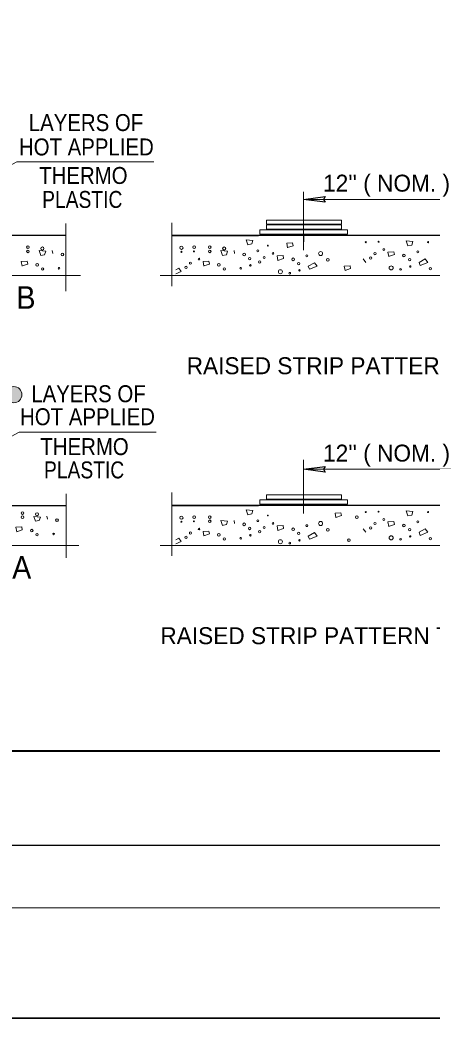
# Model space of a CAD drawing. Extents: x 2935 to 3309, y -322 to -44.
# Drawn here: x 3022.7 to 3055.6, y -322.4 to -242.8 of the extents above; entities that cross this region are included whole.
import ezdxf

# ---------------------------------------------------------------- set-up
doc = ezdxf.new("R2010")
doc.units = 0
doc.header["$LTSCALE"] = 0.54
doc.layers.add('1', color=7, linetype='Continuous', lineweight=25)

msp = doc.modelspace()

# ---------------------------------------------------------------- hatches: boundary and pattern name
at = {"layer": '1'}
msp.add_hatch(color=256, dxfattribs=at).paths.add_polyline_path([(3022.8911, -272.7026, 1), (3021.599, -272.7026, 1)])

# ---------------------------------------------------------------- linework, layer by layer
at = {"layer": '1', "lineweight": 13}
for p, q in [((3045.3373, -260.6459), (3045.3373, -256.5484)), ((3045.3429, -257.1352), (3045.3373, -257.1352)), ((3026.3856, -264.4566), (3026.3856, -259.0691)), ((3034.8243, -264.0441), (3034.8243, -258.9942)), ((3045.3432, -259.9016), (3045.3306, -261.1758)), ((3025.351, -261.4504), (3025.3088, -261.2182)), ((3039.8323, -261.4504), (3039.7901, -261.2182)), ((3050.2842, -262.1574), (3050.0731, -261.876)), ((2993.3904, -263.2122), (3027.5623, -263.2122)), ((3033.9173, -263.2122), (3063.5669, -263.2122)), ((3035.383, -262.621), (3035.1429, -262.7562)), ((3035.161, -263.0694), (3035.5899, -262.8969)), ((3035.5899, -262.8969), (3035.383, -262.621)), ((3045.3373, -282.1588), (3045.3373, -277.9057)), ((3045.3429, -278.6481), (3045.3373, -278.6481)), ((3026.4263, -285.7018), (3026.4263, -280.6115)), ((3034.8243, -285.557), (3034.8243, -280.5072)), ((3024.9228, -282.628), (3024.8806, -282.3958)), ((3039.8323, -282.9633), (3039.7901, -282.7312)), ((3050.2842, -283.6703), (3050.0731, -283.3889)), ((2993.7029, -284.7252), (3027.4198, -284.7252)), ((3033.9173, -284.7252), (3063.5669, -284.7252)), ((3035.383, -284.1339), (3035.1429, -284.2692)), ((3035.161, -284.5823), (3035.5899, -284.4098)), ((3035.5899, -284.4098), (3035.383, -284.1339)), ((2945.0642, -313.5971), (3305.0933, -313.5971))]:
    msp.add_line(p, q, dxfattribs=at)
at = {"layer": '1'}
for p, q in [((2994.715, -259.9803), (3026.3856, -259.9803)), ((3111.3158, -260.0097), (3034.8243, -260.0097)), ((3034.8243, -260.0097), (3041.7339, -260.0097)), ((2994.8598, -281.5227), (3026.4263, -281.5227)), ((3111.3158, -281.5227), (3034.8243, -281.5227)), ((3034.8243, -281.5227), (3041.7339, -281.5227)), ((2960.0657, -308.5964), (3305.0933, -308.5964))]:
    msp.add_line(p, q, dxfattribs=at)
at = {"layer": '1', "lineweight": 40}
msp.add_line((2975.0662, -301.0962), (3300.0926, -301.0962), dxfattribs=at)
at = {"layer": '1', "lineweight": 35}
msp.add_lwpolyline([(2935.2552, -322.3793), (3309.272, -322.3793), (3309.272, -43.554), (2935.2552, -43.554)], close=True, dxfattribs=at)
at = {"layer": '1', "lineweight": 13}
for points in [[(3017.0118, -257.0787), (3022.4833, -254.1352), (3033.3981, -254.1352)], [(3045.3373, -257.1352), (3059.4745, -257.1352), (3073.7898, -257.1352)], [(3040.8667, -260.7607), (3041.2114, -260.6904), (3041.3028, -260.416), (3040.7682, -260.3597), (3040.8948, -260.7607)], [(3044.0511, -260.9822), (3044.4995, -260.8304), (3044.4581, -260.6027), (3043.989, -260.6303), (3044.0579, -260.989)], [(3053.6054, -260.8487), (3053.9502, -260.7784), (3054.0417, -260.5039), (3053.5068, -260.4477), (3053.6335, -260.8487)], [(3024.3647, -261.6138), (3024.7027, -261.5449), (3024.7923, -261.2758), (3024.2681, -261.2207), (3024.3923, -261.6138)], [(3038.846, -261.6138), (3039.184, -261.5449), (3039.2737, -261.2758), (3038.7494, -261.2207), (3038.8736, -261.6138)], [(3043.2843, -262.0007), (3043.7418, -261.846), (3043.6995, -261.6137), (3043.2211, -261.6419), (3043.2913, -262.0077)], [(3052.1137, -261.6931), (3052.5711, -261.5383), (3052.5288, -261.3061), (3052.0503, -261.3342), (3052.1207, -261.7001)], [(3022.9022, -262.4417), (3023.3506, -262.2899), (3023.3092, -262.0622), (3022.8401, -262.0898), (3022.909, -262.4485)], [(3037.3835, -262.4417), (3037.8319, -262.2899), (3037.7905, -262.0622), (3037.3214, -262.0898), (3037.3903, -262.4485)], [(3048.6351, -262.8066), (3049.0835, -262.6548), (3049.0421, -262.4272), (3048.573, -262.4547), (3048.6419, -262.8134)], [(3017.2103, -278.6334), (3022.6818, -275.6898), (3033.5965, -275.6898)], [(3045.3373, -278.6481), (3059.4745, -278.6481), (3073.7898, -278.6481)], [(3040.8667, -282.2737), (3041.2114, -282.2033), (3041.3028, -281.9289), (3040.7682, -281.8727), (3040.8948, -282.2737)], [(3047.9058, -282.4951), (3048.3543, -282.3433), (3048.3128, -282.1157), (3047.8438, -282.1432), (3047.9127, -282.5019)], [(3053.6054, -282.3617), (3053.9502, -282.2913), (3054.0417, -282.0168), (3053.5068, -281.9606), (3053.6335, -282.3617)], [(3023.9365, -282.7914), (3024.2745, -282.7225), (3024.3642, -282.4534), (3023.8399, -282.3982), (3023.9641, -282.7914)], [(3038.846, -283.1267), (3039.184, -283.0578), (3039.2737, -282.7887), (3038.7494, -282.7336), (3038.8736, -283.1267)], [(3043.2843, -283.5137), (3043.7418, -283.3589), (3043.6995, -283.1267), (3043.2211, -283.1548), (3043.2913, -283.5207)], [(3052.1137, -283.206), (3052.5711, -283.0512), (3052.5288, -282.819), (3052.0503, -282.8472), (3052.1207, -283.213)], [(3022.474, -283.6192), (3022.9224, -283.4675), (3022.881, -283.2398), (3022.4119, -283.2674), (3022.4808, -283.6261)], [(3037.3835, -283.9546), (3037.8319, -283.8028), (3037.7905, -283.5752), (3037.3214, -283.6027), (3037.3903, -283.9614)]]:
    msp.add_lwpolyline(points, dxfattribs=at)
at = {"layer": '1'}
for points in [[(3045.3373, -257.1352), (3047.0488, -256.905), (3046.917, -257.1352), (3047.0488, -257.3653)], [(3045.3373, -278.6481), (3047.0488, -278.4179), (3046.917, -278.6481), (3047.0488, -278.8782)]]:
    msp.add_lwpolyline(points, close=True, dxfattribs=at)
at = {"layer": '1', "lineweight": 13}
for points in [[(3042.3679, -259.1213), (3042.3679, -258.788), (3048.3679, -258.788), (3048.3679, -259.1213)], [(3042.3679, -259.5094), (3042.3679, -259.1761), (3048.3679, -259.1761), (3048.3679, -259.5094)], [(3041.8432, -259.5691), (3048.8432, -259.5691), (3048.8432, -259.9016), (3041.8432, -259.9016)], [(3045.8034, -262.7114), (3046.4157, -262.4652), (3046.2045, -262.1837), (3045.7048, -262.4652)], [(3054.6327, -262.4037), (3055.2448, -262.1574), (3055.0338, -261.876), (3054.5342, -262.1574)], [(3042.3679, -281.0223), (3042.3679, -280.689), (3048.3679, -280.689), (3048.3679, -281.0223)], [(3041.8432, -281.082), (3048.8432, -281.082), (3048.8432, -281.4145), (3041.8432, -281.4145)], [(3045.8034, -284.2243), (3046.4157, -283.9782), (3046.2045, -283.6967), (3045.7048, -283.9782)], [(3054.6327, -283.9167), (3055.2448, -283.6703), (3055.0338, -283.3889), (3054.5342, -283.6703)]]:
    msp.add_lwpolyline(points, close=True, dxfattribs=at)
for centre, radius in [((3023.3731, -260.9546), 0.1072), ((3035.6024, -260.9914), 0.13), ((3036.6123, -260.9546), 0.1072), ((3037.8544, -260.9546), 0.1072), ((3042.4823, -260.8186), 0.0358), ((3050.2912, -260.5461), 0.0428), ((3051.3115, -260.5109), 0.0358), ((3055.2519, -260.5461), 0.0428), ((3023.3731, -261.2792), 0.1072), ((3024.5233, -261.0498), 0.1222), ((3026.1139, -261.5204), 0.1075), ((3035.5968, -261.3172), 0.0419), ((3036.5971, -261.2827), 0.0351), ((3037.8544, -261.2792), 0.1072), ((3039.0046, -261.0498), 0.1222), ((3040.5952, -261.5204), 0.1075), ((3041.6899, -261.2323), 0.0761), ((3042.1938, -261.7686), 0.0847), ((3042.8974, -261.4449), 0.0704), ((3045.5993, -261.6279), 0.0761), ((3046.6899, -261.454), 0.1602), ((3051.023, -261.4608), 0.0847), ((3051.7267, -261.1372), 0.0704), ((3053.334, -261.6082), 0.1075), ((3054.4286, -261.3201), 0.0761), ((3024.0986, -262.3585), 0.1054), ((3035.9702, -262.5558), 0.0919), ((3036.3143, -262.214), 0.0831), ((3037.0041, -261.8967), 0.069), ((3038.5799, -262.3585), 0.1054), ((3041.037, -261.8528), 0.0938), ((3041.0933, -262.3965), 0.0593), ((3041.8428, -262.1172), 0.0938), ((3044.5047, -261.916), 0.1075), ((3044.9465, -262.2484), 0.0938), ((3047.272, -261.9599), 0.1075), ((3050.672, -261.8095), 0.0938), ((3052.3126, -262.5969), 0.1602), ((3053.7757, -261.9407), 0.0938), ((3053.832, -262.4844), 0.0593), ((3024.5317, -262.6844), 0.0919), ((3025.8435, -262.6255), 0.0664), ((3039.013, -262.6844), 0.0919), ((3040.3248, -262.6255), 0.0664), ((3043.4834, -262.9046), 0.1602), ((3044.2343, -263.0211), 0.0664), ((3045.0027, -262.7921), 0.0593), ((3053.0635, -262.7134), 0.0664), ((3055.4349, -262.6641), 0.0995), ((3022.245, -272.7026), 0.6461), ((3022.9449, -282.1322), 0.1072), ((3022.9449, -282.4568), 0.1072), ((3024.0951, -282.2274), 0.1222), ((3036.6123, -282.4675), 0.1072), ((3037.8544, -282.4675), 0.1072), ((3042.4823, -282.3316), 0.0358), ((3049.5749, -282.4676), 0.1072), ((3050.2912, -282.0591), 0.0428), ((3051.3115, -282.0239), 0.0358), ((3055.2519, -282.0591), 0.0428), ((3025.6857, -282.6979), 0.1075), ((3035.6024, -282.5043), 0.13), ((3035.5968, -282.8301), 0.0419), ((3036.5971, -282.7956), 0.0351), ((3037.8544, -282.7921), 0.1072), ((3040.5952, -283.0333), 0.1075), ((3041.6899, -282.7452), 0.0761), ((3042.8974, -282.9578), 0.0704), ((3045.5993, -283.1408), 0.0761), ((3046.6899, -282.967), 0.1602), ((3051.023, -282.9738), 0.0847), ((3051.7267, -282.6501), 0.0704), ((3053.334, -283.1212), 0.1075), ((3054.4286, -282.8331), 0.0761), ((3023.6704, -283.5361), 0.1054), ((3024.1035, -283.862), 0.0919), ((3025.4153, -283.8031), 0.0664), ((3036.3143, -283.7269), 0.0831), ((3037.0041, -283.4096), 0.069), ((3038.5799, -283.8714), 0.1054), ((3041.037, -283.3657), 0.0938), ((3041.0933, -283.9095), 0.0593), ((3041.8428, -283.6301), 0.0938), ((3042.1938, -283.2815), 0.0847), ((3044.5047, -283.4289), 0.1075), ((3044.9465, -283.7613), 0.0938), ((3047.272, -283.4729), 0.1075), ((3050.672, -283.3224), 0.0938), ((3052.3126, -284.1098), 0.1602), ((3053.7757, -283.4536), 0.0938), ((3053.832, -283.9973), 0.0593), ((3035.9702, -284.0687), 0.0919), ((3039.013, -284.1974), 0.0919), ((3040.3248, -284.1384), 0.0664), ((3043.4834, -284.4176), 0.1602), ((3044.2343, -284.534), 0.0664), ((3045.0027, -284.3051), 0.0593), ((3048.9498, -284.292), 0.1072), ((3053.0635, -284.2263), 0.0664), ((3055.4349, -284.177), 0.0995)]:
    msp.add_circle(centre, radius, dxfattribs=at)

# ---------------------------------------------------------------- texts
at = {"layer": '1'}
for s, height, width, p in [('LAYERS OF', 1.35, 0.9, (3023.4373, -251.6914)), ('HOT APPLIED', 1.35, 0.9, (3022.6541, -253.633)), ('THERMO', 1.35, 0.9, (3024.268, -255.9067)), ('PLASTIC', 1.35, 0.85, (3024.5009, -257.8164)), ('RAISED STRIP - TYPE B', 1.8, 0.95, (2997.9279, -265.858)), ('LAYERS OF', 1.35, 0.9, (3023.6358, -273.2997)), ('HOT APPLIED', 1.35, 0.9, (3022.7453, -275.1341)), ('THERMO', 1.35, 0.9, (3024.3593, -277.5148)), ('PLASTIC', 1.35, 0.85, (3024.6458, -279.3711)), ('RAISED STRIP - TYPE A', 1.8, 0.95, (2997.5906, -287.3709))]:
    msp.add_text(s, height=height, dxfattribs=dict(at, width=width)).set_placement(p)
for s, p in [("12'' ( NOM. )", (3046.8873, -256.5187)), ('RAISED STRIP PATTERN TYPE B TO BE USED BEYOND 500 FEET FROM INTERSECTION', (3036.0189, -271.07)), ("12'' ( NOM. )", (3046.8873, -278.0317)), ('RAISED STRIP PATTERN TYPE A TO BE USED WITHIN 500 FEET OR LESS OF INTERSECTION', (3033.9202, -292.5831))]:
    msp.add_text(s, height=1.35, dxfattribs=at).set_placement(p)

doc.saveas('drawing.dxf')
